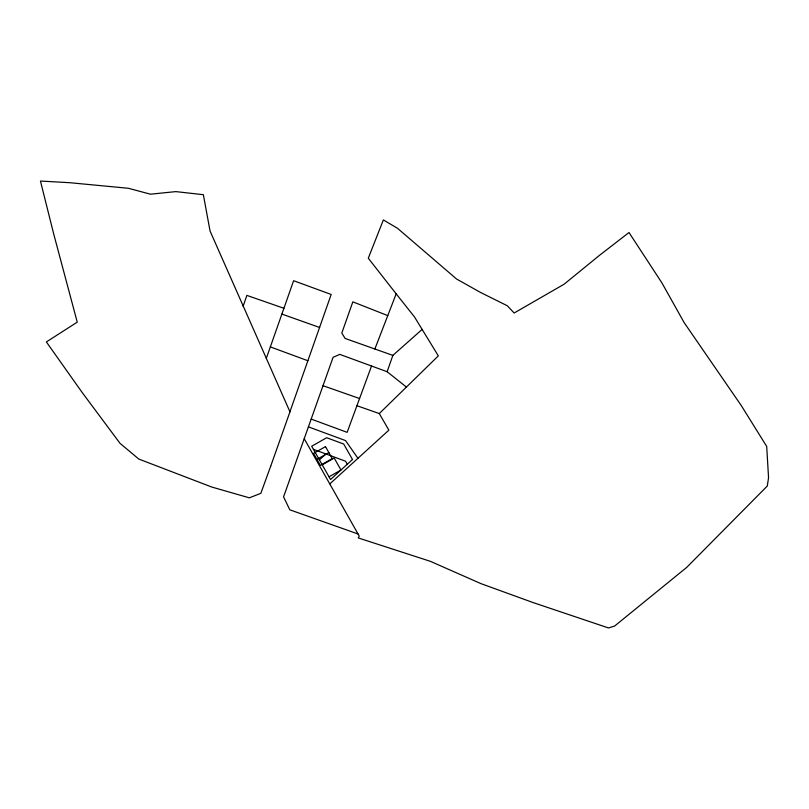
<?xml version="1.0" encoding="UTF-8"?>
<svg xmlns="http://www.w3.org/2000/svg" width="809" height="809" viewBox="0 0 809 809"><rect width="100%" height="100%" fill="white"/><g stroke="black" fill="none" stroke-linecap="round" stroke-linejoin="round"><path stroke-width="1.21" d="M243.105 306.308L246.866 295.386L283.919 308.29M289.905 411.852L331.174 294.466L293.616 280.703L266.272 358.498M406.421 387.056L387.127 371.725L392.861 355.394L422.136 329.415M387.127 371.725L339.78 354.382L333.106 357.285L283.575 496.868L289.814 509.822L358.053 533.98M371.543 366.012L347.132 432.35L311.162 419.082M374.86 349.003L396.177 293.839L368.287 258.213L383.375 219.927L397.553 228.33L456.579 279.024L480.526 292.443L507.253 305.731L514.15 313.002L564.156 284.171L599.348 255.452L628.997 232.527L661.904 282.867L684.161 322.629L741.337 405.663L766.699 446.416L768.55 477.725L767.296 486.027L686.72 567.382L614.547 626.105L608.51 627.956L533.192 602.604L480.839 583.592L430.378 561.325L358.245 537.934L359.247 536.104L304.224 438.69M356.941 405.713L379.29 413.561L438.336 355.889L414.491 316.926L396.177 293.839M319.413 459.876L325.926 453.96M329.86 483.853L388.886 430.145L379.29 413.561M316.916 459.391L328.879 452.595M322.235 464.841L334.188 458.046L340.983 470.009L329.02 476.804M323.013 385.711L359.58 398.524M281.886 314.074L319.646 327.493M392.861 355.394L345.079 338.425L341.813 333.035L352.845 301.848L387.764 315.611M270.348 346.899L307.916 360.753M308.401 426.859L345.544 440.581L357.932 458.298M313.437 449.349L345.544 461.211L347.283 464.275M270.671 466.287L260.832 493.338L249.344 497.828L211.806 487.048L138.804 459.067L119.985 443.292L82.205 392.547L46.366 341.934L77.249 322.164L53.707 233.973L40.45 181.044L69.867 182.713L128.358 188.275L150.454 194.19L175.836 191.612L203.352 194.696L210.057 231.04L289.966 411.832L270.671 466.287M352.502 459.522L330.547 479.494L311.677 446.244L326.674 437.73L343.704 444.03L352.502 459.522M325.481 446.619L313.518 453.404L320.313 465.367L332.277 458.582L325.481 446.619"/></g></svg>
